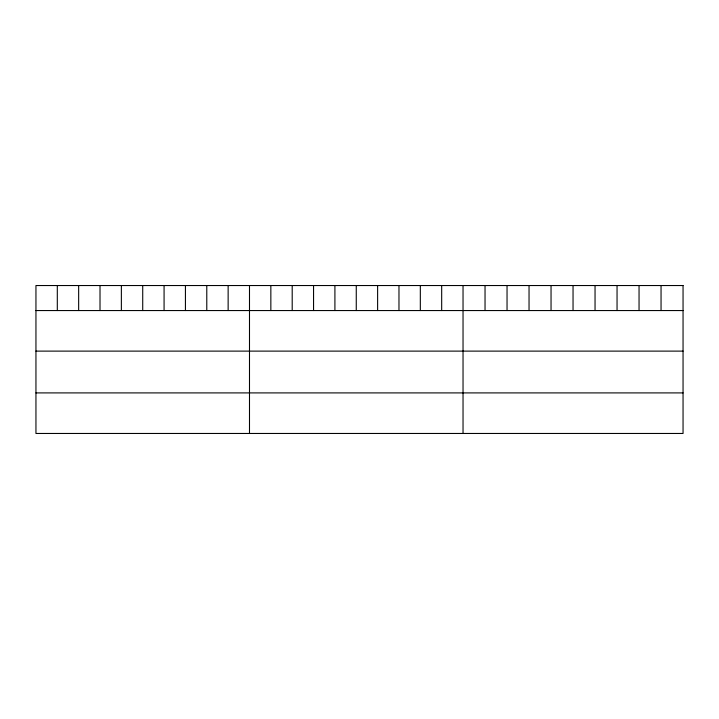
<?xml version="1.0" encoding="UTF-8"?>
<svg xmlns="http://www.w3.org/2000/svg" width="719" height="719" viewBox="0 0 719 719"><rect width="100%" height="100%" fill="white"/><g stroke="black" fill="none" stroke-linecap="round" stroke-linejoin="round"><path stroke-width="1.08" d="M35.95 310.554L683.05 310.554M35.95 351.115L683.05 351.115M35.95 392.907L683.05 392.907M661.049 285.533L661.049 310.554M639.047 285.533L639.047 310.554M617.046 285.533L617.046 310.554M595.044 285.533L595.044 310.554M573.043 285.533L573.043 310.554M551.042 285.533L551.042 310.554M529.04 285.533L529.04 310.554M507.039 285.533L507.039 310.554M485.037 285.533L485.037 310.554M463.036 285.533L463.036 433.467M441.682 285.533L441.682 310.554M420.327 285.533L420.327 310.554M398.973 285.533L398.973 310.554M377.619 285.533L377.619 310.554M356.264 285.533L356.264 310.554M334.91 285.533L334.91 310.554M313.556 285.533L313.556 310.554M292.202 285.533L292.202 310.554M270.847 285.533L270.847 310.554M249.493 285.533L249.493 433.467M228.139 285.533L228.139 310.554M206.784 285.533L206.784 310.554M185.43 285.533L185.43 310.554M164.076 285.533L164.076 310.554M142.722 285.533L142.722 310.554M121.367 285.533L121.367 310.554M100.013 285.533L100.013 310.554M78.659 285.533L78.659 310.554M57.304 285.533L57.304 310.554M683.05 285.533L35.95 285.533L35.95 433.467L683.05 433.467L683.05 285.533"/></g></svg>
